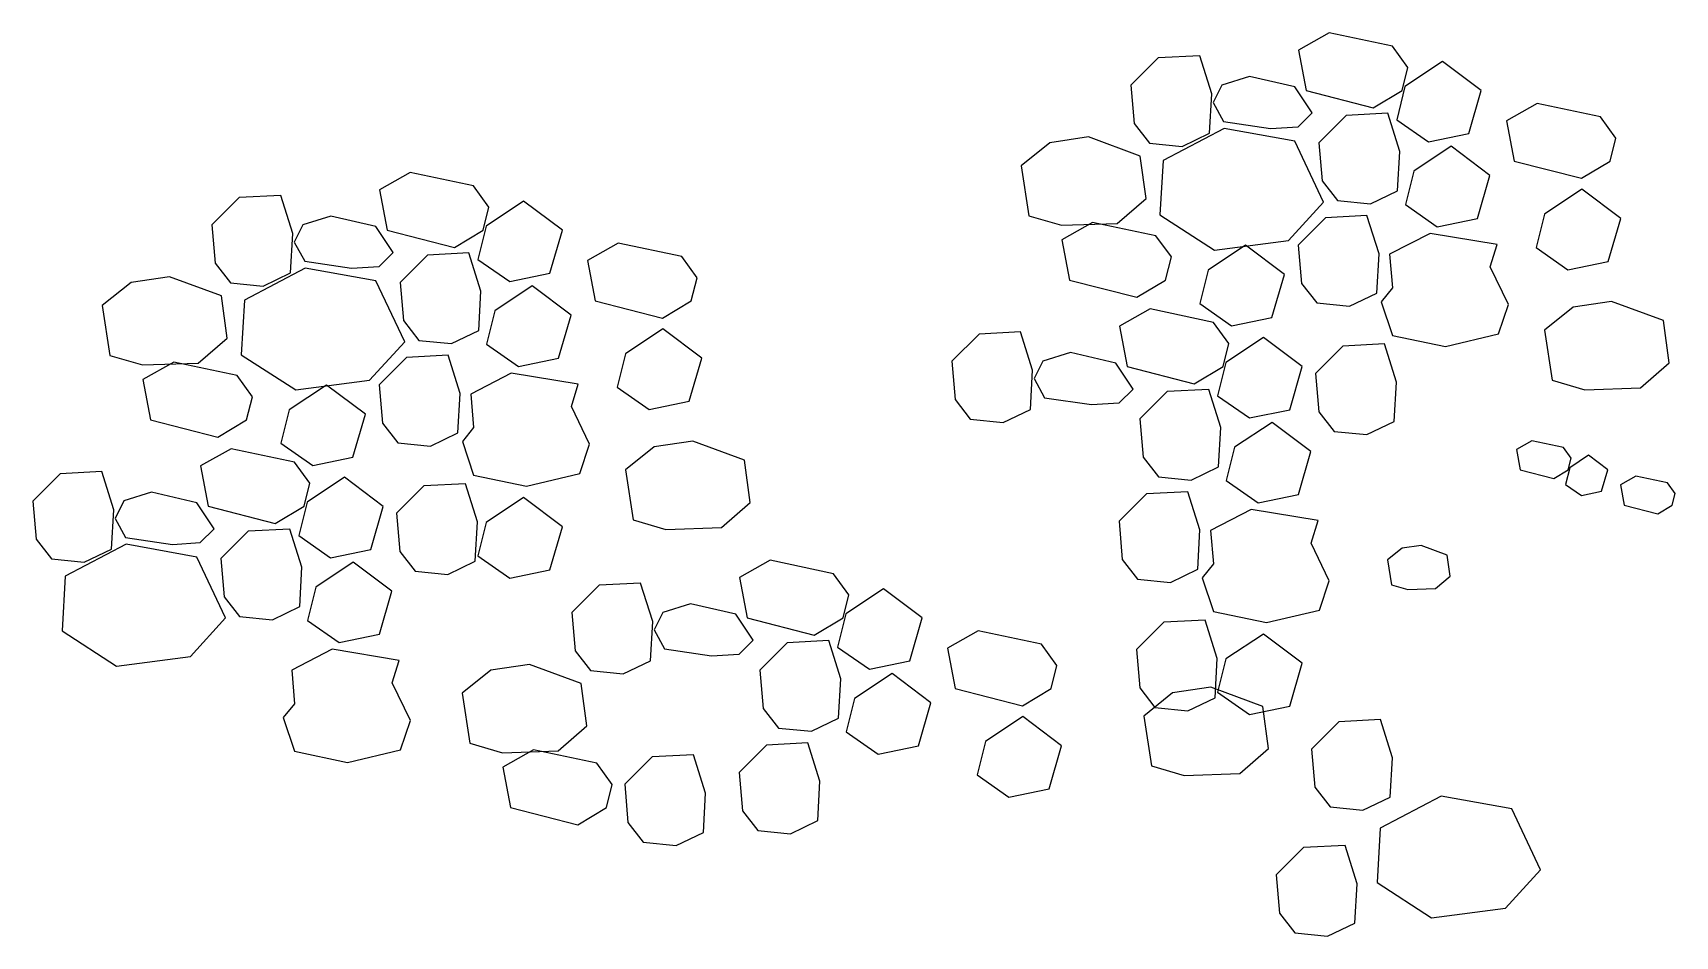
# Model space of a CAD drawing. Header units: feet. Extents: x -317 to 876, y 390 to 709.
# Drawn here: x 169.65 to 205.7, y 596.19 to 616 of the extents above; entities that cross this region are included whole.
import ezdxf

# ---------------------------------------------------------------- set-up
doc = ezdxf.new("R2010")
doc.units = ezdxf.units.FT
doc.header["$MEASUREMENT"] = 0
doc.layers.add('Bad Key Hatch', color=251, linetype='Continuous')

msp = doc.modelspace()

# ---------------------------------------------------------------- linework, layer by layer
at = {"layer": 'Bad Key Hatch', "ltscale": 5}
for points in [[(198.104, 616.004), (197.429, 615.625), (197.598, 614.74), (199.073, 614.361), (199.705, 614.74), (199.832, 615.246), (199.494, 615.709), (198.104, 616.004)], [(194.35, 615.454), (193.75, 614.855), (193.822, 614.016), (194.158, 613.585), (194.878, 613.513), (195.477, 613.8), (195.525, 614.663), (195.261, 615.502), (194.35, 615.454)], [(200.591, 615.377), (199.768, 614.83), (199.586, 614.099), (200.286, 613.612), (201.169, 613.795), (201.443, 614.738), (200.591, 615.377)], [(196.358, 615.047), (195.748, 614.857), (195.557, 614.476), (195.786, 614.057), (196.815, 613.905), (197.424, 613.943), (197.729, 614.248), (197.348, 614.819), (196.358, 615.047)], [(202.671, 614.454), (201.997, 614.075), (202.165, 613.191), (203.641, 612.812), (204.273, 613.191), (204.399, 613.696), (204.062, 614.159), (202.671, 614.454)], [(198.48, 614.192), (197.88, 613.593), (197.952, 612.754), (198.288, 612.322), (199.008, 612.251), (199.607, 612.538), (199.655, 613.401), (199.391, 614.24), (198.48, 614.192)], [(191.975, 613.593), (191.343, 613.087), (191.511, 611.992), (192.228, 611.782), (193.45, 611.824), (194.083, 612.371), (193.956, 613.298), (192.818, 613.719), (191.975, 613.593)], [(195.799, 613.908), (194.461, 613.204), (194.39, 612.008), (195.588, 611.234), (197.208, 611.445), (197.982, 612.29), (197.349, 613.627), (195.799, 613.908)], [(200.781, 613.516), (199.959, 612.968), (199.776, 612.238), (200.477, 611.751), (201.36, 611.934), (201.634, 612.877), (200.781, 613.516)], [(177.931, 612.938), (177.257, 612.559), (177.426, 611.675), (178.901, 611.296), (179.533, 611.675), (179.659, 612.18), (179.322, 612.644), (177.931, 612.938)], [(203.65, 612.572), (202.828, 612.025), (202.645, 611.294), (203.346, 610.807), (204.229, 610.99), (204.503, 611.933), (203.65, 612.572)], [(174.178, 612.389), (173.578, 611.79), (173.65, 610.951), (173.986, 610.519), (174.705, 610.447), (175.305, 610.735), (175.353, 611.598), (175.089, 612.437), (174.178, 612.389)], [(180.419, 612.312), (179.596, 611.764), (179.414, 611.034), (180.114, 610.547), (180.997, 610.73), (181.271, 611.673), (180.419, 612.312)], [(176.185, 611.982), (175.576, 611.791), (175.385, 611.411), (175.614, 610.992), (176.643, 610.84), (177.252, 610.878), (177.557, 611.182), (177.176, 611.753), (176.185, 611.982)], [(192.91, 611.844), (192.236, 611.465), (192.405, 610.581), (193.88, 610.202), (194.512, 610.581), (194.639, 611.086), (194.301, 611.549), (192.91, 611.844)], [(198.023, 611.946), (197.423, 611.347), (197.495, 610.508), (197.831, 610.077), (198.55, 610.005), (199.15, 610.292), (199.198, 611.155), (198.934, 611.994), (198.023, 611.946)], [(200.321, 611.605), (199.431, 611.145), (199.493, 610.409), (199.247, 610.103), (199.493, 609.367), (200.658, 609.122), (201.824, 609.398), (202.039, 610.042), (201.64, 610.869), (201.793, 611.359), (200.321, 611.605)], [(178.308, 611.127), (177.708, 610.528), (177.78, 609.689), (178.116, 609.257), (178.835, 609.185), (179.435, 609.473), (179.483, 610.336), (179.219, 611.175), (178.308, 611.127)], [(182.499, 611.389), (181.825, 611.01), (181.993, 610.125), (183.468, 609.747), (184.101, 610.125), (184.227, 610.631), (183.89, 611.094), (182.499, 611.389)], [(196.267, 611.342), (195.445, 610.794), (195.262, 610.064), (195.963, 609.577), (196.846, 609.759), (197.12, 610.703), (196.267, 611.342)], [(175.627, 610.843), (174.289, 610.139), (174.218, 608.943), (175.416, 608.169), (177.036, 608.38), (177.81, 609.224), (177.176, 610.561), (175.627, 610.843)], [(171.803, 610.527), (171.171, 610.022), (171.339, 608.927), (172.056, 608.717), (173.278, 608.759), (173.91, 609.306), (173.784, 610.232), (172.646, 610.654), (171.803, 610.527)], [(180.609, 610.451), (179.787, 609.903), (179.604, 609.173), (180.304, 608.686), (181.188, 608.868), (181.462, 609.812), (180.609, 610.451)], [(203.46, 609.986), (202.828, 609.481), (202.997, 608.386), (203.713, 608.175), (204.935, 608.218), (205.568, 608.765), (205.441, 609.691), (204.303, 610.113), (203.46, 609.986)], [(194.172, 609.945), (193.498, 609.566), (193.666, 608.682), (195.141, 608.303), (195.774, 608.682), (195.9, 609.187), (195.563, 609.65), (194.172, 609.945)], [(183.478, 609.507), (182.656, 608.959), (182.473, 608.229), (183.174, 607.742), (184.057, 607.925), (184.331, 608.868), (183.478, 609.507)], [(190.418, 609.396), (189.818, 608.797), (189.89, 607.958), (190.226, 607.526), (190.946, 607.454), (191.546, 607.742), (191.594, 608.605), (191.33, 609.444), (190.418, 609.396)], [(196.659, 609.319), (195.837, 608.771), (195.654, 608.041), (196.355, 607.554), (197.238, 607.736), (197.512, 608.68), (196.659, 609.319)], [(192.426, 608.988), (191.816, 608.798), (191.626, 608.417), (191.855, 607.999), (192.883, 607.846), (193.493, 607.885), (193.798, 608.189), (193.417, 608.76), (192.426, 608.988)], [(198.404, 609.13), (197.804, 608.53), (197.876, 607.691), (198.212, 607.26), (198.931, 607.188), (199.531, 607.476), (199.579, 608.339), (199.315, 609.178), (198.404, 609.13)], [(172.738, 608.779), (172.064, 608.4), (172.232, 607.515), (173.708, 607.136), (174.34, 607.515), (174.466, 608.021), (174.129, 608.484), (172.738, 608.779)], [(177.85, 608.881), (177.251, 608.282), (177.323, 607.443), (177.658, 607.011), (178.378, 606.939), (178.978, 607.227), (179.026, 608.09), (178.762, 608.929), (177.85, 608.881)], [(176.095, 608.276), (175.273, 607.729), (175.09, 606.998), (175.791, 606.511), (176.674, 606.694), (176.948, 607.637), (176.095, 608.276)], [(180.149, 608.539), (179.259, 608.08), (179.32, 607.344), (179.075, 607.038), (179.32, 606.302), (180.486, 606.057), (181.652, 606.333), (181.867, 606.976), (181.468, 607.804), (181.621, 608.294), (180.149, 608.539)], [(194.548, 608.134), (193.948, 607.534), (194.02, 606.695), (194.356, 606.264), (195.076, 606.192), (195.676, 606.48), (195.724, 607.343), (195.46, 608.182), (194.548, 608.134)], [(196.85, 607.457), (196.027, 606.91), (195.845, 606.179), (196.545, 605.693), (197.428, 605.875), (197.702, 606.818), (196.85, 607.457)], [(174, 606.88), (173.325, 606.501), (173.494, 605.616), (174.969, 605.237), (175.602, 605.616), (175.728, 606.122), (175.391, 606.585), (174, 606.88)], [(183.288, 606.921), (182.656, 606.416), (182.824, 605.321), (183.541, 605.11), (184.763, 605.152), (185.396, 605.7), (185.269, 606.626), (184.131, 607.047), (183.288, 606.921)], [(202.551, 607.05), (202.214, 606.861), (202.298, 606.419), (203.036, 606.229), (203.352, 606.419), (203.415, 606.671), (203.247, 606.903), (202.551, 607.05)], [(203.795, 606.737), (203.384, 606.463), (203.292, 606.098), (203.642, 605.855), (204.084, 605.946), (204.221, 606.418), (203.795, 606.737)], [(170.246, 606.33), (169.646, 605.731), (169.718, 604.892), (170.054, 604.461), (170.774, 604.389), (171.374, 604.676), (171.422, 605.539), (171.158, 606.378), (170.246, 606.33)], [(176.487, 606.253), (175.665, 605.706), (175.482, 604.975), (176.182, 604.489), (177.066, 604.671), (177.34, 605.614), (176.487, 606.253)], [(178.231, 606.064), (177.632, 605.465), (177.704, 604.626), (178.039, 604.195), (178.759, 604.123), (179.359, 604.41), (179.407, 605.273), (179.143, 606.112), (178.231, 606.064)], [(204.835, 606.276), (204.498, 606.086), (204.582, 605.644), (205.32, 605.454), (205.636, 605.644), (205.699, 605.897), (205.53, 606.128), (204.835, 606.276)], [(172.254, 605.923), (171.644, 605.733), (171.454, 605.352), (171.682, 604.933), (172.711, 604.781), (173.321, 604.819), (173.625, 605.124), (173.244, 605.695), (172.254, 605.923)], [(180.419, 605.807), (179.596, 605.259), (179.414, 604.529), (180.114, 604.042), (180.997, 604.225), (181.271, 605.168), (180.419, 605.807)], [(194.091, 605.888), (193.491, 605.289), (193.563, 604.45), (193.899, 604.018), (194.619, 603.946), (195.219, 604.234), (195.267, 605.097), (195.003, 605.936), (194.091, 605.888)], [(196.389, 605.546), (195.5, 605.086), (195.561, 604.351), (195.316, 604.044), (195.561, 603.309), (196.727, 603.063), (197.893, 603.339), (198.107, 603.983), (197.708, 604.81), (197.862, 605.301), (196.389, 605.546)], [(174.376, 605.068), (173.776, 604.469), (173.848, 603.63), (174.184, 603.199), (174.904, 603.127), (175.504, 603.414), (175.552, 604.277), (175.288, 605.116), (174.376, 605.068)], [(171.695, 604.784), (170.357, 604.08), (170.287, 602.884), (171.484, 602.11), (173.104, 602.321), (173.879, 603.166), (173.245, 604.503), (171.695, 604.784)], [(199.703, 604.695), (199.387, 604.442), (199.471, 603.895), (199.829, 603.789), (200.441, 603.81), (200.757, 604.084), (200.694, 604.547), (200.125, 604.758), (199.703, 604.695)], [(176.677, 604.392), (175.855, 603.844), (175.672, 603.114), (176.373, 602.627), (177.256, 602.81), (177.53, 603.753), (176.677, 604.392)], [(185.832, 604.432), (185.157, 604.053), (185.326, 603.169), (186.801, 602.79), (187.433, 603.169), (187.56, 603.674), (187.222, 604.137), (185.832, 604.432)], [(182.078, 603.883), (181.478, 603.284), (181.55, 602.445), (181.886, 602.013), (182.606, 601.941), (183.205, 602.229), (183.253, 603.092), (182.989, 603.931), (182.078, 603.883)], [(188.319, 603.806), (187.496, 603.258), (187.314, 602.528), (188.014, 602.041), (188.897, 602.223), (189.171, 603.167), (188.319, 603.806)], [(184.086, 603.475), (183.476, 603.285), (183.285, 602.904), (183.514, 602.486), (184.543, 602.334), (185.152, 602.372), (185.457, 602.676), (185.076, 603.247), (184.086, 603.475)], [(190.399, 602.883), (189.725, 602.504), (189.893, 601.619), (191.369, 601.24), (192.001, 601.619), (192.127, 602.125), (191.79, 602.588), (190.399, 602.883)], [(194.472, 603.071), (193.872, 602.472), (193.944, 601.633), (194.28, 601.201), (195, 601.129), (195.6, 601.417), (195.648, 602.28), (195.384, 603.119), (194.472, 603.071)], [(196.659, 602.814), (195.837, 602.266), (195.654, 601.536), (196.355, 601.049), (197.238, 601.231), (197.512, 602.175), (196.659, 602.814)], [(176.217, 602.481), (175.328, 602.021), (175.389, 601.285), (175.143, 600.979), (175.389, 600.243), (176.555, 599.998), (177.72, 600.274), (177.935, 600.918), (177.536, 601.745), (177.69, 602.236), (176.217, 602.481)], [(186.208, 602.621), (185.608, 602.021), (185.68, 601.182), (186.016, 600.751), (186.736, 600.679), (187.335, 600.967), (187.383, 601.83), (187.119, 602.669), (186.208, 602.621)], [(179.703, 602.021), (179.071, 601.516), (179.239, 600.421), (179.956, 600.21), (181.178, 600.252), (181.81, 600.8), (181.684, 601.726), (180.546, 602.147), (179.703, 602.021)], [(188.509, 601.944), (187.687, 601.397), (187.504, 600.667), (188.205, 600.18), (189.088, 600.362), (189.362, 601.305), (188.509, 601.944)], [(194.665, 601.52), (194.033, 601.015), (194.201, 599.92), (194.918, 599.709), (196.14, 599.751), (196.772, 600.299), (196.646, 601.225), (195.508, 601.646), (194.665, 601.52)], [(191.378, 601.001), (190.556, 600.453), (190.373, 599.723), (191.074, 599.236), (191.957, 599.419), (192.231, 600.362), (191.378, 601.001)], [(198.318, 600.89), (197.719, 600.29), (197.79, 599.451), (198.126, 599.02), (198.846, 598.948), (199.446, 599.236), (199.494, 600.099), (199.23, 600.937), (198.318, 600.89)], [(185.751, 600.375), (185.151, 599.776), (185.223, 598.937), (185.559, 598.505), (186.278, 598.433), (186.878, 598.721), (186.926, 599.584), (186.662, 600.423), (185.751, 600.375)], [(180.638, 600.272), (179.964, 599.893), (180.133, 599.009), (181.608, 598.63), (182.24, 599.009), (182.366, 599.515), (182.029, 599.978), (180.638, 600.272)], [(183.239, 600.116), (182.639, 599.517), (182.711, 598.678), (183.047, 598.247), (183.766, 598.175), (184.366, 598.462), (184.414, 599.325), (184.15, 600.164), (183.239, 600.116)], [(200.563, 599.259), (199.225, 598.555), (199.154, 597.359), (200.352, 596.585), (201.972, 596.796), (202.746, 597.64), (202.112, 598.977), (200.563, 599.259)], [(197.542, 598.127), (196.942, 597.528), (197.014, 596.689), (197.35, 596.257), (198.07, 596.185), (198.67, 596.473), (198.718, 597.336), (198.454, 598.175), (197.542, 598.127)]]:
    msp.add_lwpolyline(points, dxfattribs=at)

doc.saveas('drawing.dxf')
